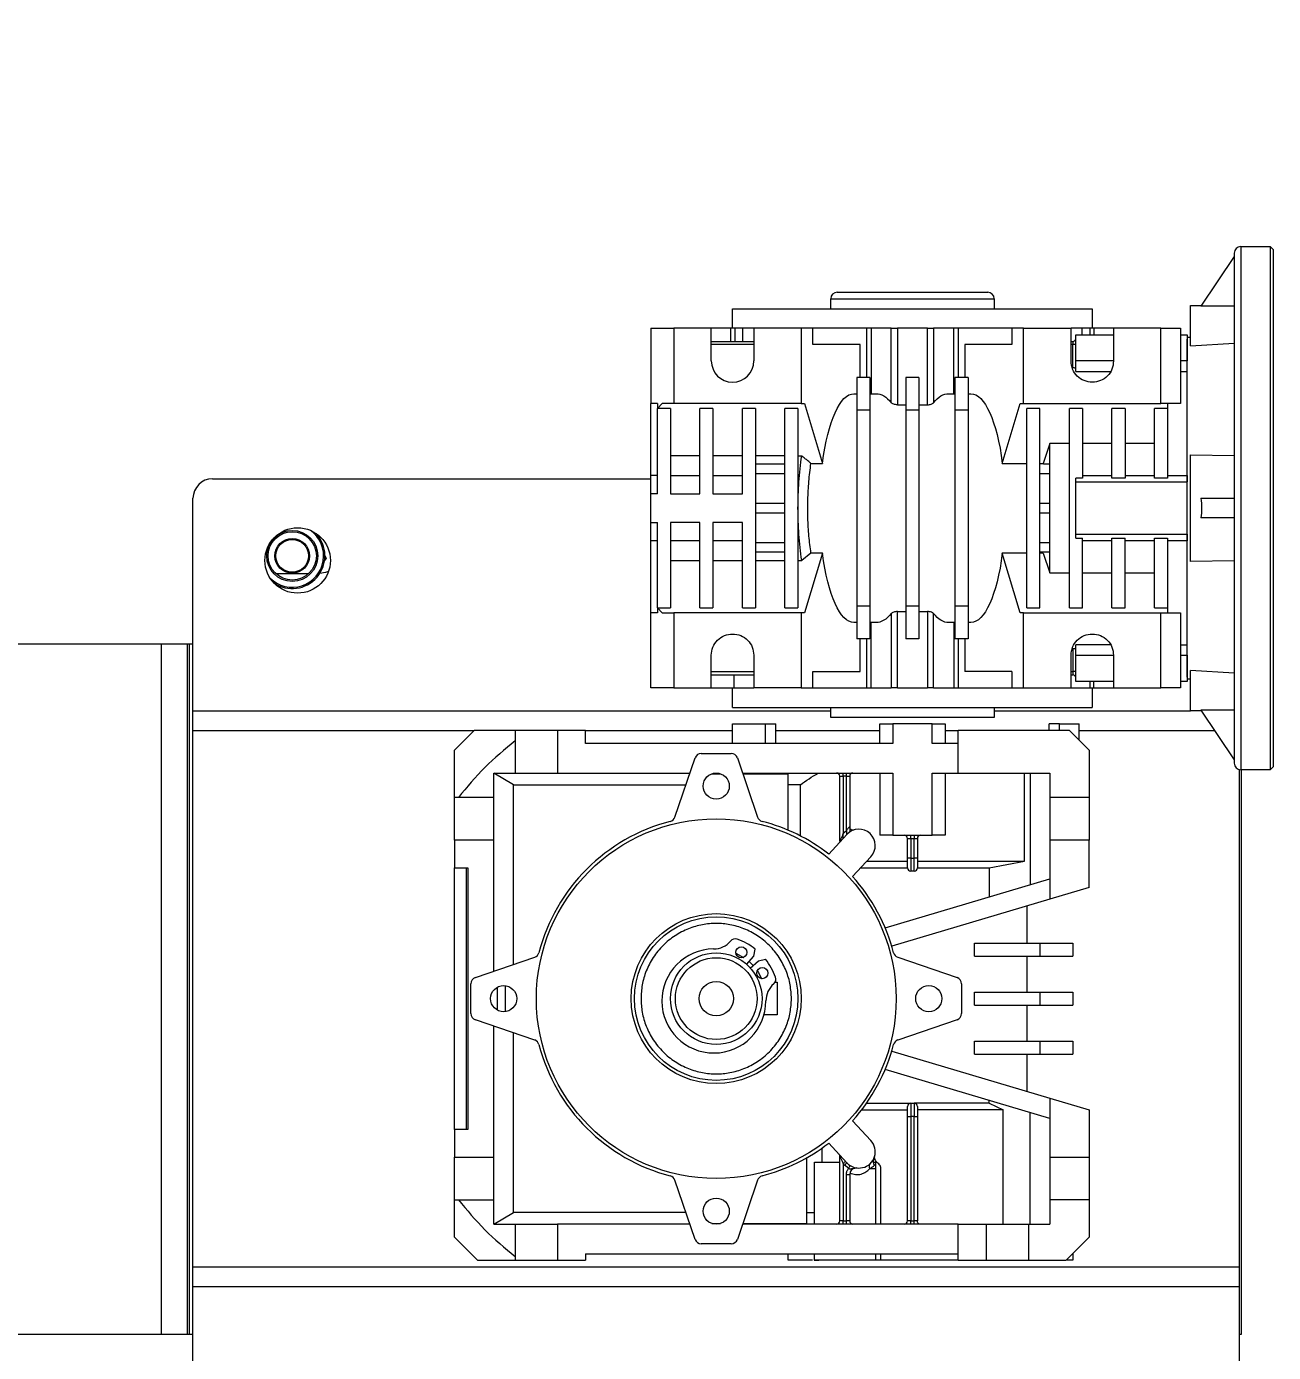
# Model space of a CAD drawing. Header units: millimetres. Extents: x 13502 to 23536, y 11874 to 14203.
# Drawn here: x 18715.47 to 18734.54, y 12921.33 to 12941.6 of the extents above; entities that cross this region are included whole.
import ezdxf

# ---------------------------------------------------------------- set-up
doc = ezdxf.new("R2010")
doc.units = ezdxf.units.MM
doc.styles.get("Standard").update_dxf_attribs({"font": 'arial.ttf'})
doc.dimstyles.new('OLCU50', dxfattribs={"dimtxt": 8, "dimasz": 3, "dimexe": 1.25, "dimexo": 0.625, "dimtad": 1, "dimdec": 0, "dimtxsty": 'Standard', "dimblk": 'OBLIQUE', "dimcen": 2.5, "dimclrd": 256, "dimclre": 251, "dimclrt": 25, "dimadec": 0, "dimazin": 0, "dimtfac": 1, "dimtdec": 0, "dimtmove": 0, "dimatfit": 3, "dimldrblk": 'OBLIQUE', "dimfxl": 1, "dimarcsym": 0})

# ---------------------------------------------------------------- blocks, each defined once
blk = doc.blocks.new('A$C75AA7FFD')
at = {"color": 1, "linetype": 'Continuous', "lineweight": 0}
for p, q in [((85.111, 68.551), (85.561, 68.551)), ((85.111, 68.551), (85.111, 60.551)), ((85.561, 68.551), (85.611, 68.501)), ((85.561, 68.551), (85.561, 60.551)), ((85.011, 68.401), (84.502, 67.637)), ((85.611, 60.601), (85.611, 68.501)), ((78.841, 67.601), (78.841, 67.751)), ((78.841, 67.751), (81.341, 67.751)), ((81.341, 67.751), (81.341, 67.601)), ((77.341, 67.301), (77.341, 67.601)), ((77.341, 67.601), (80.091, 67.601)), ((80.091, 67.601), (82.841, 67.601)), ((82.841, 67.601), (82.841, 67.301)), ((84.341, 67.651), (84.511, 67.651)), ((84.341, 67.035), (84.341, 67.651)), ((85.011, 67.637), (84.502, 67.637)), ((76.091, 67.301), (76.441, 67.301)), ((76.091, 67.301), (76.091, 66.151)), ((77.016, 67.301), (76.441, 67.301)), ((76.441, 67.301), (76.441, 66.151)), ((77.016, 66.801), (77.016, 67.301)), ((77.315, 67.301), (77.016, 67.301)), ((77.38, 67.301), (77.315, 67.301)), ((77.315, 67.101), (77.315, 67.301)), ((77.5, 67.301), (77.38, 67.301)), ((77.38, 67.101), (77.38, 67.301)), ((77.5, 67.101), (77.5, 67.301)), ((77.666, 67.301), (77.5, 67.301)), ((78.391, 67.301), (77.666, 67.301)), ((77.666, 67.301), (77.666, 66.801)), ((78.391, 67.301), (78.391, 66.151)), ((78.57, 67.301), (78.391, 67.301)), ((78.57, 67.051), (78.57, 67.301)), ((79.389, 67.301), (78.57, 67.301)), ((79.458, 67.301), (79.389, 67.301)), ((79.389, 67.301), (79.389, 66.551)), ((79.767, 67.301), (79.458, 67.301)), ((79.458, 67.301), (79.458, 66.301)), ((79.767, 67.301), (79.862, 67.301)), ((79.767, 66.162), (79.767, 67.301)), ((80.319, 67.301), (79.862, 67.301)), ((79.862, 67.301), (79.862, 66.132)), ((80.319, 67.301), (80.414, 67.301)), ((80.319, 66.132), (80.319, 67.301)), ((80.723, 67.301), (80.414, 67.301)), ((80.414, 67.301), (80.414, 66.162)), ((80.793, 67.301), (80.723, 67.301)), ((80.723, 66.301), (80.723, 67.301)), ((81.612, 67.301), (80.793, 67.301)), ((80.793, 66.551), (80.793, 67.301)), ((81.791, 67.301), (81.612, 67.301)), ((81.612, 67.301), (81.612, 67.051)), ((81.791, 67.301), (82.516, 67.301)), ((81.791, 66.151), (81.791, 67.301)), ((82.516, 66.801), (82.516, 67.301)), ((82.681, 67.301), (82.516, 67.301)), ((82.591, 67.201), (83.166, 67.201)), ((82.681, 67.301), (82.681, 67.201)), ((82.801, 67.301), (82.681, 67.301)), ((82.866, 67.301), (82.801, 67.301)), ((82.801, 67.301), (82.801, 67.201)), ((83.166, 67.301), (82.866, 67.301)), ((82.866, 67.301), (82.866, 67.201)), ((83.891, 67.301), (83.166, 67.301)), ((83.166, 67.301), (83.166, 66.801)), ((83.891, 66.151), (83.891, 67.301)), ((83.891, 67.301), (84.191, 67.301)), ((84.191, 67.301), (84.191, 66.151)), ((84.191, 67.201), (84.291, 67.201)), ((84.291, 67.163), (84.341, 67.166)), ((84.291, 61.965), (84.291, 67.137)), ((77.016, 67.101), (77.666, 67.101)), ((77.666, 67.051), (77.016, 67.051)), ((77.496, 67.101), (77.5, 67.101)), ((79.29, 67.051), (78.57, 67.051)), ((79.29, 66.551), (79.29, 67.051)), ((80.891, 67.051), (80.891, 66.551)), ((81.612, 67.051), (80.891, 67.051)), ((82.516, 67.101), (82.541, 67.101)), ((82.541, 67.051), (82.516, 67.051)), ((82.541, 67.101), (82.541, 67.051)), ((82.591, 67.051), (82.541, 67.051)), ((82.541, 66.699), (82.541, 67.051)), ((84.341, 67.035), (85.011, 67.076)), ((76.09, 66.783), (76.091, 66.783)), ((82.591, 66.642), (82.591, 66.801)), ((83.166, 66.801), (82.591, 66.801)), ((84.291, 66.801), (84.191, 66.801)), ((76.09, 66.533), (76.091, 66.533)), ((79.241, 66.551), (79.241, 66.051)), ((79.441, 66.551), (79.241, 66.551)), ((79.441, 66.551), (79.441, 66.051)), ((79.991, 66.551), (79.991, 66.051)), ((80.191, 66.551), (79.991, 66.551)), ((80.191, 66.551), (80.191, 66.051)), ((80.741, 66.551), (80.741, 66.051)), ((80.941, 66.551), (80.741, 66.551)), ((80.941, 66.551), (80.941, 66.051)), ((82.591, 66.642), (83.118, 66.642)), ((84.191, 66.642), (84.291, 66.642)), ((76.091, 66.476), (76.09, 66.476)), ((76.09, 66.451), (76.091, 66.451)), ((79.196, 66.301), (79.241, 66.301)), ((79.441, 66.301), (79.535, 66.301)), ((80.646, 66.301), (80.741, 66.301)), ((80.941, 66.301), (80.985, 66.301)), ((76.191, 66.151), (76.091, 66.151)), ((76.191, 66.151), (76.191, 66.076)), ((76.191, 66.076), (76.265, 66.151)), ((76.441, 66.151), (76.265, 66.151)), ((78.391, 66.151), (76.441, 66.151)), ((78.391, 66.151), (78.443, 66.151)), ((78.443, 66.151), (78.716, 65.236)), ((79.862, 66.132), (79.991, 66.132)), ((80.191, 66.132), (80.319, 66.132)), ((81.465, 65.236), (81.738, 66.151)), ((81.738, 66.151), (81.791, 66.151)), ((81.791, 66.151), (83.891, 66.151)), ((84.191, 66.151), (83.891, 66.151)), ((83.991, 66.151), (83.991, 66.076)), ((76.391, 66.076), (76.191, 66.076)), ((76.191, 64.769), (76.191, 66.076)), ((76.391, 66.076), (76.391, 64.769)), ((77.041, 66.076), (76.841, 66.076)), ((76.841, 64.769), (76.841, 66.076)), ((77.041, 66.076), (77.041, 64.769)), ((77.691, 66.076), (77.491, 66.076)), ((77.491, 64.769), (77.491, 66.076)), ((77.691, 66.076), (77.691, 63.025)), ((78.341, 66.076), (78.141, 66.076)), ((78.141, 63.025), (78.141, 66.076)), ((78.341, 66.076), (78.341, 63.025)), ((79.241, 66.051), (79.241, 63.051)), ((79.441, 66.051), (79.241, 66.051)), ((79.441, 66.051), (79.441, 63.051)), ((80.191, 66.051), (79.991, 66.051)), ((79.991, 66.051), (79.991, 63.051)), ((80.191, 66.051), (80.191, 63.051)), ((80.741, 66.051), (80.741, 63.051)), ((80.941, 66.051), (80.741, 66.051)), ((80.941, 66.051), (80.941, 63.051)), ((82.041, 66.076), (81.841, 66.076)), ((81.841, 63.025), (81.841, 66.076)), ((82.041, 63.025), (82.041, 66.076)), ((82.691, 66.076), (82.491, 66.076)), ((82.491, 63.025), (82.491, 66.076)), ((82.691, 66.076), (82.691, 65.009)), ((83.341, 66.076), (83.141, 66.076)), ((83.141, 65.009), (83.141, 66.076)), ((83.341, 66.076), (83.341, 65.009)), ((83.991, 66.076), (83.791, 66.076)), ((83.791, 65.009), (83.791, 66.076)), ((83.991, 66.076), (83.991, 65.009)), ((82.191, 65.537), (82.091, 65.236)), ((82.491, 65.537), (82.191, 65.537)), ((82.191, 63.564), (82.191, 65.537)), ((83.141, 65.537), (82.691, 65.537)), ((83.791, 65.537), (83.341, 65.537)), ((76.841, 65.35), (76.391, 65.35)), ((77.491, 65.35), (77.041, 65.35)), ((78.141, 65.35), (77.691, 65.35)), ((78.341, 65.35), (78.398, 65.35)), ((84.341, 65.368), (85.011, 65.355)), ((84.341, 63.733), (84.341, 65.368)), ((78.538, 65.236), (78.716, 65.236)), ((81.465, 65.236), (81.841, 65.236)), ((82.041, 65.236), (82.091, 65.236)), ((82.094, 65.226), (82.191, 65.226)), ((69.391, 65.001), (76.091, 65.001)), ((76.191, 65.051), (76.091, 65.051)), ((76.391, 65.051), (76.841, 65.051)), ((77.041, 65.051), (77.491, 65.051)), ((82.691, 65.009), (82.591, 65.009)), ((82.591, 64.951), (82.591, 65.009)), ((82.591, 64.951), (84.291, 64.951)), ((82.591, 64.151), (82.591, 64.951)), ((82.691, 65.051), (83.141, 65.051)), ((83.341, 65.009), (83.141, 65.009)), ((83.341, 65.051), (83.791, 65.051)), ((83.991, 65.009), (83.791, 65.009)), ((83.991, 65.051), (84.291, 65.051)), ((69.091, 61.452), (69.091, 64.701)), ((76.191, 64.769), (76.091, 64.769)), ((76.091, 64.333), (76.091, 64.769)), ((76.391, 64.769), (76.841, 64.769)), ((77.041, 64.769), (77.491, 64.769)), ((84.502, 64.701), (85.011, 64.701)), ((76.091, 64.333), (76.191, 64.333)), ((76.191, 63.025), (76.191, 64.333)), ((76.391, 64.333), (76.391, 63.025)), ((76.841, 64.333), (76.391, 64.333)), ((76.841, 63.025), (76.841, 64.333)), ((77.041, 64.333), (77.041, 63.025)), ((77.491, 64.333), (77.041, 64.333)), ((77.491, 63.025), (77.491, 64.333)), ((85.011, 64.401), (84.502, 64.401)), ((82.591, 64.151), (84.291, 64.151)), ((82.591, 64.092), (82.591, 64.151)), ((82.591, 64.092), (82.691, 64.092)), ((82.691, 63.025), (82.691, 64.092)), ((83.141, 64.092), (83.341, 64.092)), ((83.141, 63.025), (83.141, 64.092)), ((83.341, 63.025), (83.341, 64.092)), ((83.791, 64.092), (83.991, 64.092)), ((83.791, 63.025), (83.791, 64.092)), ((83.991, 64.092), (83.991, 63.025)), ((76.191, 64.051), (76.091, 64.051)), ((76.841, 64.051), (76.391, 64.051)), ((77.491, 64.051), (77.041, 64.051)), ((83.141, 64.051), (82.691, 64.051)), ((83.791, 64.051), (83.341, 64.051)), ((84.291, 64.051), (83.991, 64.051)), ((71.127, 63.787), (71.104, 63.752)), ((71.108, 63.825), (71.127, 63.787)), ((76.391, 63.751), (76.841, 63.751)), ((77.041, 63.751), (77.491, 63.751)), ((77.691, 63.751), (78.141, 63.751)), ((78.341, 63.751), (78.398, 63.751)), ((78.538, 63.865), (78.398, 63.751)), ((78.716, 63.865), (78.443, 62.951)), ((78.716, 63.865), (78.538, 63.865)), ((81.738, 62.951), (81.465, 63.865)), ((81.841, 63.865), (81.465, 63.865)), ((82.091, 63.865), (82.041, 63.865)), ((82.091, 63.865), (82.191, 63.564)), ((85.011, 63.746), (84.341, 63.733)), ((70.859, 63.549), (70.358, 63.549)), ((82.191, 63.564), (82.491, 63.564)), ((82.691, 63.564), (83.141, 63.564)), ((83.341, 63.564), (83.791, 63.564)), ((76.191, 62.951), (76.091, 62.951)), ((76.091, 61.801), (76.091, 62.951)), ((76.191, 63.025), (76.191, 62.951)), ((76.265, 62.951), (76.191, 63.025)), ((76.191, 63.025), (76.391, 63.025)), ((76.265, 62.951), (76.441, 62.951)), ((78.391, 62.951), (76.441, 62.951)), ((76.441, 62.951), (76.441, 61.801)), ((76.841, 63.025), (77.041, 63.025)), ((77.491, 63.025), (77.691, 63.025)), ((78.141, 63.025), (78.341, 63.025)), ((78.391, 62.951), (78.391, 61.801)), ((78.443, 62.951), (78.391, 62.951)), ((79.241, 63.051), (79.241, 62.551)), ((79.441, 63.051), (79.241, 63.051)), ((79.441, 63.051), (79.441, 62.551)), ((79.767, 62.939), (79.767, 61.801)), ((79.862, 62.97), (79.991, 62.97)), ((79.862, 61.801), (79.862, 62.97)), ((80.191, 63.051), (79.991, 63.051)), ((79.991, 63.051), (79.991, 62.551)), ((80.191, 63.051), (80.191, 62.551)), ((80.191, 62.97), (80.319, 62.97)), ((80.319, 62.97), (80.319, 61.801)), ((80.414, 61.801), (80.414, 62.939)), ((80.741, 63.051), (80.741, 62.551)), ((80.941, 63.051), (80.741, 63.051)), ((80.941, 63.051), (80.941, 62.551)), ((81.791, 62.951), (81.738, 62.951)), ((81.791, 62.951), (83.891, 62.951)), ((81.791, 61.801), (81.791, 62.951)), ((81.841, 63.025), (82.041, 63.025)), ((82.491, 63.025), (82.691, 63.025)), ((83.141, 63.025), (83.341, 63.025)), ((83.791, 63.025), (83.991, 63.025)), ((83.891, 61.801), (83.891, 62.951)), ((83.891, 62.951), (84.191, 62.951)), ((83.991, 63.025), (83.991, 62.951)), ((84.191, 62.951), (84.191, 61.801)), ((79.241, 62.801), (79.196, 62.801)), ((79.535, 62.801), (79.441, 62.801)), ((79.458, 61.801), (79.458, 62.801)), ((80.741, 62.801), (80.646, 62.801)), ((80.723, 62.801), (80.723, 61.801)), ((80.985, 62.801), (80.941, 62.801)), ((58.217, 62.474), (69.091, 62.474)), ((68.609, 51.914), (68.609, 62.474)), ((69.009, 51.914), (69.009, 62.474)), ((69.034, 62.474), (69.034, 51.914)), ((76.091, 62.651), (76.09, 62.651)), ((76.09, 62.626), (76.091, 62.626)), ((76.091, 62.569), (76.09, 62.569)), ((79.441, 62.551), (79.241, 62.551)), ((79.29, 62.051), (79.29, 62.551)), ((79.389, 62.551), (79.389, 61.801)), ((80.191, 62.551), (79.991, 62.551)), ((80.941, 62.551), (80.741, 62.551)), ((80.793, 61.801), (80.793, 62.551)), ((80.891, 62.551), (80.891, 62.051)), ((83.118, 62.46), (82.591, 62.46)), ((82.591, 62.301), (82.591, 62.46)), ((84.191, 62.46), (84.291, 62.46)), ((76.091, 62.319), (76.09, 62.319)), ((77.016, 61.801), (77.016, 62.301)), ((77.666, 62.301), (77.666, 61.801)), ((82.516, 61.801), (82.516, 62.301)), ((82.541, 62.402), (82.541, 62.051)), ((82.591, 62.301), (83.166, 62.301)), ((83.166, 62.301), (83.166, 61.801)), ((84.191, 62.301), (84.291, 62.301)), ((77.016, 62.051), (77.666, 62.051)), ((78.57, 62.051), (79.29, 62.051)), ((78.57, 61.801), (78.57, 62.051)), ((81.612, 62.051), (80.891, 62.051)), ((81.612, 62.051), (81.612, 61.801)), ((82.516, 62.051), (82.541, 62.051)), ((82.591, 62.051), (82.541, 62.051)), ((82.541, 62.051), (82.541, 62.001)), ((85.011, 62.026), (84.341, 62.067)), ((84.341, 61.451), (84.341, 62.067)), ((77.016, 62.001), (77.666, 62.001)), ((77.367, 61.801), (77.367, 62.001)), ((82.516, 62.001), (82.541, 62.001)), ((83.166, 61.901), (82.591, 61.901)), ((82.801, 61.901), (82.801, 61.801)), ((82.866, 61.801), (82.866, 61.901)), ((84.291, 61.901), (84.191, 61.901)), ((84.341, 61.936), (84.291, 61.938)), ((76.441, 61.801), (76.091, 61.801)), ((76.441, 61.801), (77.016, 61.801)), ((77.016, 61.801), (77.367, 61.801)), ((77.341, 61.501), (77.341, 61.801)), ((77.367, 61.801), (77.666, 61.801)), ((78.391, 61.801), (77.666, 61.801)), ((78.391, 61.801), (78.57, 61.801)), ((78.57, 61.801), (79.389, 61.801)), ((79.389, 61.801), (79.458, 61.801)), ((79.458, 61.801), (79.767, 61.801)), ((79.862, 61.801), (79.767, 61.801)), ((79.862, 61.801), (80.319, 61.801)), ((80.414, 61.801), (80.319, 61.801)), ((80.414, 61.801), (80.723, 61.801)), ((80.723, 61.801), (80.793, 61.801)), ((80.793, 61.801), (81.612, 61.801)), ((81.612, 61.801), (81.791, 61.801)), ((81.791, 61.801), (82.516, 61.801)), ((82.516, 61.801), (82.801, 61.801)), ((82.801, 61.801), (82.866, 61.801)), ((82.841, 61.801), (82.841, 61.501)), ((82.866, 61.801), (83.166, 61.801)), ((83.166, 61.801), (83.891, 61.801)), ((84.191, 61.801), (83.891, 61.801)), ((69.091, 61.451), (69.091, 61.452)), ((69.091, 61.452), (78.841, 61.452)), ((69.091, 61.451), (78.841, 61.451)), ((69.091, 61.15), (69.091, 61.451)), ((77.341, 61.501), (82.841, 61.501)), ((78.841, 61.351), (78.841, 61.501)), ((81.341, 61.501), (81.341, 61.351)), ((81.341, 61.452), (84.341, 61.452)), ((81.341, 61.451), (84.341, 61.451)), ((84.511, 61.451), (84.341, 61.451)), ((85.011, 61.464), (84.502, 61.464)), ((84.502, 61.464), (85.011, 60.701)), ((77.341, 60.951), (77.341, 61.251)), ((77.841, 61.251), (78, 61.251)), ((77.841, 61.251), (77.841, 60.951)), ((78, 60.951), (78, 61.251)), ((81.341, 61.351), (78.841, 61.351)), ((79.591, 60.951), (79.591, 61.251)), ((79.791, 61.251), (79.791, 60.951)), ((80.391, 61.251), (79.791, 61.251)), ((80.391, 60.951), (80.391, 61.251)), ((80.591, 61.251), (80.591, 60.951)), ((82.341, 61.251), (82.182, 61.251)), ((82.182, 61.151), (82.182, 61.251)), ((82.341, 61.151), (82.341, 61.251)), ((82.641, 61.001), (82.641, 61.251)), ((69.091, 52.952), (69.091, 61.15)), ((69.091, 61.15), (73.39, 61.15)), ((73.391, 61.151), (73.091, 60.851)), ((74.016, 61.151), (73.391, 61.151)), ((74.016, 61.151), (74.016, 60.993)), ((75.091, 61.151), (74.666, 61.151)), ((74.666, 61.151), (74.666, 60.501)), ((75.091, 60.951), (75.091, 61.151)), ((75.091, 61.15), (77.341, 61.15)), ((78, 61.15), (79.591, 61.15)), ((80.591, 61.15), (80.791, 61.15)), ((80.791, 60.501), (80.791, 61.151)), ((82.491, 61.151), (80.791, 61.151)), ((82.791, 60.851), (82.491, 61.151)), ((82.641, 61.15), (84.711, 61.15)), ((73.091, 60.126), (73.091, 60.851)), ((74.016, 60.993), (74.016, 60.501)), ((79.791, 60.951), (75.091, 60.951)), ((80.791, 60.951), (80.391, 60.951)), ((80.491, 60.951), (80.391, 60.951)), ((82.791, 60.851), (82.791, 60.126)), ((76.458, 59.826), (76.767, 60.733)), ((76.862, 60.801), (77.319, 60.801)), ((77.414, 60.733), (77.723, 59.826)), ((73.691, 60.126), (73.691, 60.501)), ((73.691, 60.501), (74.016, 60.501)), ((73.991, 60.32), (73.691, 60.501)), ((74.016, 60.501), (74.666, 60.501)), ((74.666, 60.501), (76.688, 60.501)), ((77.026, 60.49), (77.155, 60.49)), ((77.493, 60.501), (79.791, 60.501)), ((77.496, 60.49), (78.187, 60.49)), ((78.187, 60.49), (78.187, 59.627)), ((78.982, 60.451), (79.032, 60.451)), ((78.982, 59.465), (78.982, 60.451)), ((79.032, 60.451), (79.032, 60.501)), ((79.082, 60.451), (79.032, 60.451)), ((79.032, 60.451), (79.032, 59.573)), ((79.082, 60.451), (79.082, 60.501)), ((79.082, 60.451), (79.132, 60.451)), ((79.082, 59.622), (79.082, 60.451)), ((79.132, 60.451), (79.132, 59.677)), ((79.591, 60.501), (79.591, 59.551)), ((79.791, 60.501), (79.791, 59.551)), ((80.391, 60.501), (80.791, 60.501)), ((80.391, 59.551), (80.391, 60.501)), ((80.591, 60.501), (80.591, 59.551)), ((80.791, 60.501), (82.191, 60.501)), ((81.803, 59.151), (81.803, 60.501)), ((81.891, 60.501), (81.891, 58.795)), ((82.191, 60.501), (82.191, 60.126)), ((85.091, 52.952), (85.091, 60.553)), ((85.561, 60.551), (85.111, 60.551)), ((85.117, 60.551), (85.117, 51.914)), ((85.611, 60.601), (85.561, 60.551)), ((73.991, 60.32), (76.627, 60.32)), ((73.991, 57.572), (73.991, 60.32)), ((78.378, 60.32), (78.187, 60.32)), ((78.378, 59.537), (78.378, 60.32)), ((73.148, 60.126), (73.091, 60.126)), ((73.691, 60.126), (73.148, 60.126)), ((73.691, 59.476), (73.691, 60.126)), ((82.791, 60.126), (82.191, 60.126)), ((79.054, 59.596), (79.082, 59.622)), ((79.082, 59.622), (79.082, 59.553)), ((79.132, 59.677), (79.132, 59.598)), ((73.091, 59.476), (73.091, 59.051)), ((73.691, 59.476), (73.091, 59.476)), ((73.691, 57.47), (73.691, 59.476)), ((78.81, 59.261), (79.09, 59.561)), ((79.032, 59.573), (79.054, 59.596)), ((79.032, 59.501), (79.032, 59.573)), ((79.032, 59.501), (79.033, 59.501)), ((79.791, 59.551), (80.391, 59.551)), ((80.016, 59.501), (80.066, 59.501)), ((80.016, 59.201), (80.016, 59.501)), ((80.066, 59.501), (80.066, 59.551)), ((80.066, 59.501), (80.116, 59.501)), ((80.066, 59.501), (80.066, 59.201)), ((80.116, 59.551), (80.116, 59.501)), ((80.116, 59.501), (80.166, 59.501)), ((80.116, 59.201), (80.116, 59.501)), ((80.166, 59.501), (80.166, 59.201)), ((82.191, 59.476), (82.191, 58.572)), ((82.791, 59.476), (82.191, 59.476)), ((82.791, 58.751), (82.791, 59.476)), ((79.456, 59.22), (79.175, 58.92)), ((73.091, 59.051), (73.291, 59.051)), ((73.091, 55.051), (73.091, 59.051)), ((73.266, 59.051), (73.266, 55.051)), ((73.291, 59.051), (73.291, 55.051)), ((79.297, 59.051), (80.016, 59.051)), ((79.391, 59.151), (80.016, 59.151)), ((80.066, 59.201), (80.016, 59.201)), ((80.066, 59.201), (80.066, 59.001)), ((80.066, 59.201), (80.116, 59.201)), ((80.116, 59.001), (80.116, 59.201)), ((80.166, 59.201), (80.116, 59.201)), ((80.166, 59.151), (81.803, 59.151)), ((80.166, 59.051), (81.262, 59.051)), ((81.262, 59.051), (81.803, 59.151)), ((81.262, 59.051), (81.262, 58.608)), ((79.673, 58.134), (82.191, 58.885)), ((80.116, 59.001), (80.066, 59.001)), ((82.791, 58.751), (82.191, 58.572)), ((82.191, 58.572), (79.774, 57.851)), ((81.841, 58.467), (81.841, 57.901)), ((77.665, 57.7), (77.687, 57.809)), ((81.041, 57.901), (82.041, 57.901)), ((81.041, 57.701), (81.041, 57.901)), ((82.041, 57.901), (82.041, 57.701)), ((82.041, 57.901), (82.541, 57.901)), ((82.541, 57.901), (82.541, 57.701)), ((73.408, 57.374), (74.315, 57.683)), ((77.554, 57.575), (77.665, 57.7)), ((77.612, 57.518), (77.735, 57.63)), ((77.735, 57.63), (77.844, 57.653)), ((79.866, 57.683), (80.773, 57.374)), ((81.041, 57.701), (82.041, 57.701)), ((81.841, 57.701), (81.841, 57.151)), ((82.041, 57.701), (82.541, 57.701)), ((73.341, 56.822), (73.341, 57.279)), ((73.741, 57.224), (73.741, 56.877)), ((73.866, 57.249), (73.866, 56.852)), ((77.991, 57.301), (78.021, 57.301)), ((78.021, 57.301), (78.021, 56.801)), ((80.841, 57.279), (80.841, 56.822)), ((81.041, 57.151), (82.041, 57.151)), ((81.041, 56.951), (81.041, 57.151)), ((82.041, 57.151), (82.541, 57.151)), ((82.041, 57.151), (82.041, 56.951)), ((82.541, 57.151), (82.541, 56.951)), ((78.021, 56.801), (77.821, 56.801)), ((81.041, 56.951), (82.041, 56.951)), ((81.841, 56.951), (81.841, 56.401)), ((82.041, 56.951), (82.541, 56.951)), ((74.315, 56.418), (73.408, 56.728)), ((73.691, 54.626), (73.691, 56.631)), ((80.773, 56.728), (79.866, 56.418)), ((73.991, 53.781), (73.991, 56.529)), ((81.041, 56.401), (82.041, 56.401)), ((81.041, 56.201), (81.041, 56.401)), ((82.041, 56.401), (82.541, 56.401)), ((82.041, 56.401), (82.041, 56.201)), ((82.541, 56.401), (82.541, 56.201)), ((79.774, 56.25), (82.191, 55.53)), ((81.041, 56.201), (82.041, 56.201)), ((81.841, 56.201), (81.841, 55.634)), ((82.041, 56.201), (82.541, 56.201)), ((82.191, 55.217), (79.673, 55.968)), ((79.388, 55.451), (80.066, 55.451)), ((80.066, 55.451), (80.066, 55.251)), ((80.066, 55.451), (80.116, 55.451)), ((80.116, 55.451), (80.116, 55.251)), ((81.262, 55.451), (80.116, 55.451)), ((81.262, 55.451), (81.262, 55.493)), ((81.262, 55.451), (81.476, 55.351)), ((82.191, 55.53), (82.191, 54.626)), ((82.191, 55.53), (82.791, 55.351)), ((79.175, 55.182), (79.456, 54.881)), ((79.315, 55.351), (80.016, 55.351)), ((80.016, 55.251), (80.066, 55.251)), ((80.016, 53.651), (80.016, 55.251)), ((80.066, 55.251), (80.066, 53.651)), ((80.116, 55.251), (80.066, 55.251)), ((80.116, 55.251), (80.166, 55.251)), ((80.116, 53.651), (80.116, 55.251)), ((81.476, 55.351), (80.166, 55.351)), ((80.166, 55.251), (80.166, 53.651)), ((81.476, 53.601), (81.476, 55.351)), ((81.891, 53.601), (81.891, 55.306)), ((82.791, 55.351), (82.791, 54.626)), ((73.091, 55.051), (73.091, 54.626)), ((73.291, 55.051), (73.091, 55.051)), ((78.705, 54.763), (78.705, 54.551)), ((79.09, 54.54), (78.81, 54.841)), ((73.091, 54.626), (73.691, 54.626)), ((73.691, 53.976), (73.691, 54.626)), ((78.475, 53.611), (78.475, 54.617)), ((78.591, 53.601), (78.591, 54.551)), ((78.982, 53.651), (78.982, 54.636)), ((79.082, 54.548), (79.082, 54.532)), ((79.489, 54.551), (79.542, 54.551)), ((79.524, 54.551), (79.524, 54.451)), ((82.191, 54.626), (82.191, 53.976)), ((82.191, 54.626), (82.791, 54.626)), ((82.791, 54.626), (82.791, 53.976)), ((79.032, 54.529), (79.032, 53.651)), ((79.054, 54.506), (79.032, 54.529)), ((79.114, 54.456), (79.054, 54.506)), ((79.082, 53.651), (79.082, 54.363)), ((79.082, 54.363), (79.132, 54.363)), ((79.132, 54.363), (79.132, 53.651)), ((79.438, 54.451), (79.524, 54.451)), ((79.524, 54.451), (79.524, 53.601)), ((79.607, 53.601), (79.607, 54.451)), ((76.767, 53.368), (76.458, 54.276)), ((77.723, 54.276), (77.414, 53.368)), ((73.091, 53.976), (73.148, 53.976)), ((73.091, 53.401), (73.091, 53.976)), ((73.148, 53.976), (73.691, 53.976)), ((73.691, 53.601), (73.691, 53.976)), ((82.791, 53.976), (82.191, 53.976)), ((82.191, 53.976), (82.191, 53.601)), ((82.791, 53.976), (82.791, 53.401)), ((73.691, 53.601), (73.991, 53.781)), ((76.627, 53.781), (73.991, 53.781)), ((78.475, 53.781), (78.591, 53.781)), ((73.691, 53.601), (74.016, 53.601)), ((74.016, 53.601), (74.016, 53.108)), ((74.016, 53.601), (74.666, 53.601)), ((76.688, 53.601), (74.666, 53.601)), ((74.666, 53.601), (74.666, 53.051)), ((77.026, 53.611), (77.155, 53.611)), ((80.791, 53.601), (77.493, 53.601)), ((77.496, 53.611), (78.475, 53.611)), ((79.032, 53.651), (78.982, 53.651)), ((79.032, 53.601), (79.032, 53.651)), ((79.032, 53.651), (79.082, 53.651)), ((79.132, 53.651), (79.082, 53.651)), ((79.082, 53.601), (79.082, 53.651)), ((80.066, 53.651), (80.016, 53.651)), ((80.066, 53.651), (80.116, 53.651)), ((80.066, 53.601), (80.066, 53.651)), ((80.116, 53.601), (80.116, 53.651)), ((80.166, 53.651), (80.116, 53.651)), ((80.791, 53.601), (81.216, 53.601)), ((80.791, 53.051), (80.791, 53.601)), ((81.216, 53.601), (81.216, 53.051)), ((81.216, 53.601), (81.866, 53.601)), ((81.866, 53.601), (82.191, 53.601)), ((81.866, 53.601), (81.866, 53.051)), ((73.441, 53.051), (73.091, 53.401)), ((82.441, 53.051), (82.791, 53.401)), ((75.091, 53.151), (75.091, 53.051)), ((75.091, 53.151), (80.791, 53.151)), ((77.319, 53.301), (76.862, 53.301)), ((78.191, 53.051), (78.191, 53.151)), ((78.591, 53.051), (78.591, 53.151)), ((79.524, 53.151), (79.524, 53.051)), ((79.607, 53.051), (79.607, 53.151)), ((82.541, 53.151), (82.541, 53.051)), ((69.091, 52.952), (85.091, 52.952)), ((69.091, 52.651), (69.091, 52.952)), ((73.441, 53.051), (74.016, 53.051)), ((74.016, 53.108), (74.016, 53.051)), ((74.666, 53.051), (75.091, 53.051)), ((78.591, 53.05), (78.591, 53.051)), ((79.607, 53.051), (79.524, 53.051)), ((80.791, 53.051), (81.216, 53.051)), ((81.841, 53.05), (81.841, 53.051)), ((81.866, 53.051), (82.441, 53.051)), ((82.341, 53.051), (82.341, 53.05)), ((85.091, 52.651), (85.091, 52.952)), ((69.091, 52.651), (85.091, 52.651)), ((69.091, 52.65), (69.091, 52.651)), ((69.091, 52.65), (85.091, 52.65)), ((69.091, 49.401), (69.091, 52.65)), ((85.091, 52.65), (85.091, 52.651)), ((85.091, 49.401), (85.091, 52.65)), ((69.091, 51.914), (58.217, 51.914)), ((85.117, 51.914), (85.091, 51.914))]:
    blk.add_line(p, q, dxfattribs=at)
at = {"color": 1, "linetype": 'Continuous', "lineweight": 0, "flags": 128}
for points in [[(71.161, 63.582), (71.118, 63.567), (71.029, 63.55)], [(77.391, 57.746), (77.51, 57.681), (77.511, 57.681)], [(77.592, 57.618), (77.636, 57.577), (77.655, 57.557)], [(77.717, 57.476), (77.736, 57.448), (77.784, 57.356)], [(79.032, 54.529), (79.039, 54.535), (79.046, 54.542), (79.052, 54.548), (79.058, 54.553), (79.062, 54.557), (79.066, 54.56), (79.068, 54.562), (79.069, 54.563)], [(79.09, 54.54), (79.089, 54.539), (79.087, 54.537), (79.084, 54.534), (79.079, 54.53), (79.074, 54.525), (79.068, 54.519), (79.061, 54.512), (79.054, 54.506)], [(79.114, 54.456), (79.12, 54.464), (79.124, 54.472), (79.129, 54.479), (79.133, 54.486), (79.136, 54.491), (79.139, 54.495), (79.14, 54.497), (79.141, 54.498)]]:
    blk.add_lwpolyline(points, dxfattribs=at)
at = {"color": 1, "linetype": 'Continuous', "lineweight": 0}
for centre, radius in [((70.691, 63.751), 0.5), ((70.608, 63.821), 0.39), ((70.608, 63.821), 0.37), ((70.608, 63.821), 0.265), ((70.608, 63.821), 0.25), ((77.091, 60.301), 0.2), ((77.091, 57.051), 2.75), ((77.091, 57.051), 1.3), ((77.091, 57.051), 1.25), ((77.475, 57.758), 0.085), ((77.091, 57.051), 0.7), ((77.091, 57.051), 0.625), ((77.795, 57.441), 0.085), ((73.841, 57.051), 0.2), ((77.091, 57.051), 0.263), ((80.341, 57.051), 0.2), ((77.091, 53.801), 0.2)]:
    blk.add_circle(centre, radius, dxfattribs=at)
for centre, radius, start, end in [((85.111, 68.451), 0.1, 90, 180), ((78.941, 67.751), 0.1, 90, 180), ((81.241, 67.751), 0.1, 0, 90), ((82.541, 67.151), 0.05, 270, 0), ((77.341, 66.801), 0.325, 180, 0), ((69.391, 64.701), 0.3, 90, 180), ((70.608, 63.821), 0.48, 225.104, 53.8431), ((70.608, 63.821), 0.5, 235.6793, 43.2678), ((82.541, 61.951), 0.05, 0, 90), ((76.862, 60.701), 0.1, 90, 161.1723), ((77.319, 60.701), 0.1, 18.8277, 90), ((85.111, 60.651), 0.1, 180, 270), ((78.932, 60.451), 0.05, 0, 90), ((79.182, 60.451), 0.05, 90, 180), ((76.364, 59.858), 0.1, 284.5195, 341.1723), ((77.818, 59.858), 0.1, 198.8277, 255.4805), ((77.091, 57.051), 2.8, 104.5195, 165.4805), ((77.091, 57.051), 2.8, 52.1225, 75.4805), ((79.273, 59.391), 0.25, 317, 137), ((79.966, 59.501), 0.05, 0, 90), ((80.216, 59.501), 0.05, 90, 180), ((80.066, 59.051), 0.05, 180, 270), ((80.116, 59.051), 0.05, 270, 0), ((77.091, 57.051), 2.8, 14.5195, 41.8775), ((77.055, 57.015), 0.795, 90.3299, 0.1087), ((77.049, 58.15), 0.34, 270.3299, 320.1167), ((77.381, 57.872), 0.0935, 70.5015, 140.1167), ((77.091, 57.051), 0.965, 51.8113, 70.5015), ((74.283, 57.778), 0.1, 288.8277, 345.4805), ((77.091, 57.051), 0.965, 19.9372, 38.6274), ((79.898, 57.778), 0.1, 194.5195, 251.1723), ((77.91, 57.348), 0.0935, 310.3219, 19.9372), ((73.441, 57.279), 0.1, 108.8277, 180), ((78.19, 57.017), 0.34, 130.3219, 180.1087), ((80.741, 57.279), 0.1, 0, 71.1723), ((73.441, 56.822), 0.1, 180, 251.1723), ((80.741, 56.822), 0.1, 288.8277, 0), ((74.283, 56.324), 0.1, 14.5195, 71.1723), ((79.898, 56.324), 0.1, 108.8277, 165.4805), ((77.091, 57.051), 2.8, 194.5195, 255.4805), ((77.091, 57.051), 2.8, 318.1225, 345.4805), ((80.066, 55.401), 0.05, 90, 180), ((80.116, 55.401), 0.05, 0, 90), ((77.091, 57.051), 2.8, 284.5195, 307.8775), ((79.273, 54.71), 0.25, 223, 43), ((78.932, 54.636), 0.05, 0, 43), ((79.576, 54.561), 0.0879, 155.2267, 222.4945), ((76.364, 54.243), 0.1, 18.8277, 75.4805), ((77.818, 54.243), 0.1, 104.5195, 161.1723), ((79.232, 54.363), 0.1, 90, 180), ((79.492, 54.486), 0.0641, 142.6914, 213.5077), ((78.932, 53.651), 0.05, 270, 0), ((79.182, 53.651), 0.05, 180, 270), ((79.966, 53.651), 0.05, 270, 0), ((76.862, 53.401), 0.1, 198.8277, 270), ((77.319, 53.401), 0.1, 270, 341.1723)]:
    blk.add_arc(centre, radius, start, end, dxfattribs=at)
at = {"color": 1, "linetype": 'Continuous', "lineweight": 0, "extrusion": (0, 0, -1)}
for centre, major_axis, ratio, start_param, end_param in [((79.196, 64.551), (0, 1.75), 0.298246, 5.115052, 6.283185), ((79.535, 64.551), (0, 1.75), 0.340967, 0, 0.40049), ((80.646, 64.551), (0, 1.75), 0.340967, 5.882695, 6.283185), ((80.985, 64.551), (0, 1.75), 0.298246, 0, 1.168133), ((83.944, 64.551), (0, 0.85), 0.666667, 1.393397, 1.748196), ((79.196, 64.551), (0, 1.75), 0.298246, 3.141593, 4.309726), ((80.985, 64.551), (0, 1.75), 0.298246, 1.973459, 3.141593), ((79.535, 64.551), (0, 1.75), 0.340967, 2.741102, 3.141593), ((80.646, 64.551), (0, 1.75), 0.340967, 3.141593, 3.542083), ((80.091, 59.539), (2.15, 0), 0.600925, 3.79092, 3.980908)]:
    blk.add_ellipse(centre, major_axis=major_axis, ratio=ratio, start_param=start_param, end_param=end_param, dxfattribs=at)
at = {"color": 1, "linetype": 'Continuous', "lineweight": 0}
for points, knots in [([(85.011, 68.451), (85.011, 68.445), (85.011, 68.434), (85.011, 68.34), (85.011, 68.198), (85.011, 68.019), (85.011, 67.819), (85.011, 67.583), (85.011, 67.313), (85.011, 67.014), (85.011, 66.691), (85.011, 66.348), (85.011, 65.955), (85.011, 65.514), (85.011, 65.031), (85.011, 64.551), (85.011, 64.07), (85.011, 63.587), (85.011, 63.146), (85.011, 62.754), (85.011, 62.411), (85.011, 62.087), (85.011, 61.788), (85.011, 61.518), (85.011, 61.282), (85.011, 61.082), (85.011, 60.903), (85.011, 60.761), (85.011, 60.668), (85.011, 60.656), (85.011, 60.651)], [0, 0, 0, 0, 0.038817, 0.078832, 0.119976, 0.152137, 0.184304, 0.21715, 0.25, 0.282846, 0.315697, 0.347858, 0.380024, 0.421165, 0.461183, 0.5, 0.538813, 0.578831, 0.619976, 0.652138, 0.684303, 0.717149, 0.75, 0.782846, 0.815696, 0.847858, 0.880024, 0.921164, 0.961181, 1, 1, 1, 1]), ([(85.611, 60.751), (85.611, 60.757), (85.611, 60.769), (85.611, 60.87), (85.611, 61.03), (85.611, 61.25), (85.611, 61.527), (85.611, 61.856), (85.611, 62.231), (85.611, 62.645), (85.611, 63.092), (85.611, 63.564), (85.611, 64.053), (85.611, 64.551), (85.611, 65.048), (85.611, 65.537), (85.611, 66.009), (85.611, 66.456), (85.611, 66.871), (85.611, 67.245), (85.611, 67.574), (85.611, 67.851), (85.611, 68.072), (85.611, 68.231), (85.611, 68.332), (85.611, 68.344), (85.611, 68.351)], [0, 0, 0, 0, 0.041667, 0.083333, 0.125, 0.166667, 0.208334, 0.25, 0.291667, 0.333333, 0.375, 0.416667, 0.458334, 0.5, 0.541667, 0.583333, 0.625, 0.666667, 0.708334, 0.75, 0.791666, 0.833333, 0.875, 0.916667, 0.958333, 1, 1, 1, 1]), ([(78.941, 67.851), (78.944, 67.851), (78.952, 67.851), (79.016, 67.851), (79.122, 67.851), (79.272, 67.851), (79.456, 67.851), (79.662, 67.851), (79.876, 67.851), (80.02, 67.851), (80.091, 67.851)], [0, 0, 0, 0, 0.116517, 0.240013, 0.368642, 0.5, 0.63136, 0.75999, 0.883483, 1, 1, 1, 1]), ([(80.091, 67.851), (80.161, 67.851), (80.305, 67.851), (80.52, 67.851), (80.726, 67.851), (80.909, 67.851), (81.059, 67.851), (81.165, 67.851), (81.229, 67.851), (81.237, 67.851), (81.241, 67.851)], [0, 0, 0, 0, 0.116517, 0.240013, 0.368643, 0.5, 0.631358, 0.759988, 0.883483, 1, 1, 1, 1]), ([(82.591, 66.801), (82.591, 66.839), (82.591, 66.917), (82.591, 67.026), (82.591, 67.125), (82.591, 67.175), (82.591, 67.201)], [0, 0, 0, 0, 0.250002, 0.500002, 0.750001, 1, 1, 1, 1]), ([(84.291, 67.201), (84.291, 67.175), (84.291, 67.125), (84.291, 67.026), (84.291, 66.917), (84.291, 66.839), (84.291, 66.801)], [0, 0, 0, 0, 0.249999, 0.499998, 0.749998, 1, 1, 1, 1]), ([(82.841, 66.476), (82.798, 66.481), (82.713, 66.49), (82.605, 66.565), (82.53, 66.673), (82.52, 66.758), (82.516, 66.801)], [0, 0, 0, 0, 0.249997, 0.499995, 0.750003, 1, 1, 1, 1]), ([(83.166, 66.801), (83.161, 66.758), (83.151, 66.673), (83.076, 66.565), (82.968, 66.49), (82.883, 66.481), (82.841, 66.476)], [0, 0, 0, 0, 0.249995, 0.499999, 0.749994, 1, 1, 1, 1]), ([(82.541, 66.699), (82.547, 66.699), (82.56, 66.699), (82.577, 66.699), (82.588, 66.698), (82.59, 66.697), (82.591, 66.697)], [0, 0, 0, 0, 0.2506182, 0.4997213, 0.7491147, 1, 1, 1, 1]), ([(76.091, 65.051), (76.091, 65.161), (76.091, 65.383), (76.091, 65.681), (76.091, 65.947), (76.091, 66.083), (76.091, 66.151)], [0, 0, 0, 0, 0.249997, 0.499999, 0.749994, 1, 1, 1, 1]), ([(79.862, 66.132), (79.852, 66.132), (79.831, 66.133), (79.803, 66.14), (79.78, 66.15), (79.772, 66.158), (79.767, 66.162)], [0, 0, 0, 0, 0.24413, 0.487878, 0.742104, 1, 1, 1, 1]), ([(80.319, 66.132), (80.33, 66.132), (80.35, 66.133), (80.378, 66.14), (80.401, 66.15), (80.409, 66.158), (80.414, 66.162)], [0, 0, 0, 0, 0.244096, 0.487854, 0.742092, 1, 1, 1, 1]), ([(78.341, 64.551), (78.343, 64.685), (78.348, 64.962), (78.381, 65.219), (78.398, 65.35)], [0, 0, 0, 0, 0.486557, 1, 1, 1, 1]), ([(78.539, 65.237), (78.524, 65.249), (78.493, 65.274), (78.446, 65.312), (78.414, 65.337), (78.398, 65.35)], [0, 0, 0, 0, 0.321247, 0.660612, 1, 1, 1, 1]), ([(77.691, 65.226), (77.714, 65.226), (77.821, 65.226), (77.979, 65.226), (78.131, 65.226), (78.141, 65.226)], [0, 0, 0, 0, 0.206058, 0.9477413, 1, 1, 1, 1]), ([(78.539, 63.865), (78.528, 63.95), (78.506, 64.124), (78.49, 64.4), (78.49, 64.681), (78.504, 64.964), (78.527, 65.144), (78.539, 65.236)], [0, 0, 0, 0, 0.194856, 0.395163, 0.590059, 0.790626, 1, 1, 1, 1]), ([(76.091, 64.769), (76.091, 64.809), (76.091, 64.89), (76.091, 64.979), (76.091, 65.039), (76.091, 65.047), (76.091, 65.051)], [0, 0, 0, 0, 0.25, 0.499997, 0.749992, 1, 1, 1, 1]), ([(78.141, 65.076), (78.131, 65.076), (77.979, 65.076), (77.821, 65.076), (77.714, 65.076), (77.691, 65.076)], [0, 0, 0, 0, 0.0522587, 0.793942, 1, 1, 1, 1]), ([(82.191, 65.076), (82.154, 65.076), (82.11, 65.076), (82.051, 65.076), (82.041, 65.076)], [0, 0, 0, 0, 0.830366, 1, 1, 1, 1]), ([(84.291, 65.051), (84.291, 65.046), (84.291, 65.037), (84.291, 64.979), (84.291, 64.951)], [0, 0, 0, 0, 0.5000107, 1, 1, 1, 1]), ([(77.691, 64.626), (77.714, 64.626), (77.821, 64.626), (77.979, 64.626), (78.131, 64.626), (78.141, 64.626)], [0, 0, 0, 0, 0.206058, 0.9477413, 1, 1, 1, 1]), ([(78.141, 64.476), (78.131, 64.476), (77.979, 64.476), (77.821, 64.476), (77.714, 64.476), (77.691, 64.476)], [0, 0, 0, 0, 0.0522587, 0.793942, 1, 1, 1, 1]), ([(78.398, 63.751), (78.381, 63.883), (78.348, 64.139), (78.343, 64.416), (78.341, 64.551)], [0, 0, 0, 0, 0.513447, 1, 1, 1, 1]), ([(82.041, 64.626), (82.051, 64.626), (82.11, 64.626), (82.154, 64.626), (82.191, 64.626)], [0, 0, 0, 0, 0.169634, 1, 1, 1, 1]), ([(82.191, 64.476), (82.154, 64.476), (82.11, 64.476), (82.051, 64.476), (82.041, 64.476)], [0, 0, 0, 0, 0.830366, 1, 1, 1, 1]), ([(76.091, 64.051), (76.091, 64.054), (76.091, 64.062), (76.091, 64.122), (76.091, 64.212), (76.091, 64.292), (76.091, 64.333)], [0, 0, 0, 0, 0.250007, 0.499997, 0.750001, 1, 1, 1, 1]), ([(84.291, 64.151), (84.291, 64.122), (84.291, 64.064), (84.291, 64.055), (84.291, 64.051)], [0, 0, 0, 0, 0.4999893, 1, 1, 1, 1]), ([(76.091, 62.951), (76.091, 63.019), (76.091, 63.154), (76.091, 63.42), (76.091, 63.719), (76.091, 63.94), (76.091, 64.051)], [0, 0, 0, 0, 0.250003, 0.500001, 0.750003, 1, 1, 1, 1]), ([(77.691, 64.026), (77.714, 64.026), (77.821, 64.026), (77.979, 64.026), (78.131, 64.026), (78.141, 64.026)], [0, 0, 0, 0, 0.206058, 0.9477413, 1, 1, 1, 1]), ([(78.141, 63.876), (78.131, 63.876), (77.979, 63.876), (77.821, 63.876), (77.714, 63.876), (77.691, 63.876)], [0, 0, 0, 0, 0.0522587, 0.793942, 1, 1, 1, 1]), ([(82.041, 64.026), (82.051, 64.026), (82.11, 64.026), (82.154, 64.026), (82.191, 64.026)], [0, 0, 0, 0, 0.169634, 1, 1, 1, 1]), ([(82.191, 63.876), (82.154, 63.876), (82.11, 63.876), (82.051, 63.876), (82.041, 63.876)], [0, 0, 0, 0, 0.830366, 1, 1, 1, 1]), ([(79.862, 62.97), (79.852, 62.969), (79.831, 62.968), (79.803, 62.961), (79.78, 62.951), (79.772, 62.943), (79.767, 62.939)], [0, 0, 0, 0, 0.244135, 0.487875, 0.742103, 1, 1, 1, 1]), ([(80.414, 62.939), (80.409, 62.944), (80.399, 62.953), (80.371, 62.964), (80.343, 62.969), (80.325, 62.969), (80.319, 62.97)], [0, 0, 0, 0, 0.292298, 0.585235, 0.859065, 1, 1, 1, 1]), ([(77.016, 62.301), (77.02, 62.343), (77.03, 62.428), (77.105, 62.536), (77.213, 62.609), (77.341, 62.634), (77.468, 62.609), (77.576, 62.536), (77.651, 62.428), (77.661, 62.343), (77.666, 62.301)], [0, 0, 0, 0, 0.124998, 0.250002, 0.374997, 0.500002, 0.625002, 0.749997, 0.875, 1, 1, 1, 1]), ([(82.516, 62.301), (82.52, 62.343), (82.53, 62.428), (82.605, 62.536), (82.713, 62.609), (82.841, 62.634), (82.968, 62.609), (83.076, 62.536), (83.151, 62.428), (83.161, 62.343), (83.166, 62.301)], [0, 0, 0, 0, 0.124999, 0.250002, 0.374997, 0.499997, 0.625003, 0.749998, 0.875001, 1, 1, 1, 1]), ([(82.591, 62.404), (82.59, 62.404), (82.588, 62.403), (82.577, 62.402), (82.56, 62.402), (82.547, 62.402), (82.541, 62.402)], [0, 0, 0, 0, 0.250564, 0.499715, 0.74919, 1, 1, 1, 1]), ([(82.591, 61.901), (82.591, 61.926), (82.591, 61.976), (82.591, 62.075), (82.591, 62.185), (82.591, 62.262), (82.591, 62.301)], [0, 0, 0, 0, 0.249999, 0.499998, 0.749998, 1, 1, 1, 1]), ([(84.291, 62.301), (84.291, 62.262), (84.291, 62.185), (84.291, 62.075), (84.291, 61.976), (84.291, 61.926), (84.291, 61.901)], [0, 0, 0, 0, 0.250002, 0.500002, 0.750001, 1, 1, 1, 1]), ([(77.341, 61.251), (77.348, 61.251), (77.363, 61.251), (77.479, 61.251), (77.644, 61.251), (77.775, 61.251), (77.841, 61.251)], [0, 0, 0, 0, 0.249999, 0.499993, 0.750002, 1, 1, 1, 1]), ([(79.591, 61.251), (79.593, 61.251), (79.598, 61.251), (79.64, 61.251), (79.702, 61.251), (79.761, 61.251), (79.791, 61.251)], [0, 0, 0, 0, 0.249989, 0.499993, 0.750007, 1, 1, 1, 1]), ([(80.391, 61.251), (80.42, 61.251), (80.479, 61.251), (80.541, 61.251), (80.583, 61.251), (80.588, 61.251), (80.591, 61.251)], [0, 0, 0, 0, 0.249993, 0.500007, 0.750011, 1, 1, 1, 1]), ([(82.341, 61.251), (82.395, 61.251), (82.503, 61.251), (82.595, 61.251), (82.641, 61.251)], [0, 0, 0, 0, 0.500014, 1, 1, 1, 1]), ([(74.341, 61.151), (74.298, 61.151), (74.213, 61.151), (74.105, 61.151), (74.03, 61.151), (74.02, 61.151), (74.016, 61.151)], [0, 0, 0, 0, 0.2499961, 0.5000021, 0.7500016, 1, 1, 1, 1]), ([(74.666, 61.151), (74.661, 61.151), (74.651, 61.151), (74.576, 61.151), (74.468, 61.151), (74.383, 61.151), (74.341, 61.151)], [0, 0, 0, 0, 0.249995, 0.5, 0.750005, 1, 1, 1, 1]), ([(74.016, 60.993), (73.858, 60.862), (73.542, 60.6), (73.279, 60.284), (73.148, 60.126)], [0, 0, 0, 0, 0.500003, 1, 1, 1, 1]), ([(73.091, 59.476), (73.091, 59.481), (73.091, 59.49), (73.091, 59.565), (73.091, 59.673), (73.091, 59.801), (73.091, 59.928), (73.091, 60.036), (73.091, 60.111), (73.091, 60.121), (73.091, 60.126)], [0, 0, 0, 0, 0.124998, 0.250001, 0.375004, 0.500002, 0.625, 0.749998, 0.875001, 1, 1, 1, 1]), ([(82.191, 60.126), (82.191, 60.121), (82.191, 60.111), (82.191, 60.036), (82.191, 59.928), (82.191, 59.843), (82.191, 59.801)], [0, 0, 0, 0, 0.249999, 0.500006, 0.750003, 1, 1, 1, 1]), ([(82.791, 60.126), (82.791, 60.121), (82.791, 60.111), (82.791, 60.036), (82.791, 59.928), (82.791, 59.843), (82.791, 59.801)], [0, 0, 0, 0, 0.249999, 0.500006, 0.750003, 1, 1, 1, 1]), ([(79.132, 59.677), (79.132, 59.677), (79.131, 59.676), (79.126, 59.673), (79.12, 59.668), (79.11, 59.659), (79.096, 59.644), (79.087, 59.63), (79.082, 59.622)], [0, 0, 0, 0, 0.126424, 0.249592, 0.373178, 0.500751, 0.728237, 1, 1, 1, 1]), ([(79.197, 59.629), (79.191, 59.628), (79.179, 59.626), (79.161, 59.63), (79.145, 59.641), (79.135, 59.657), (79.132, 59.669), (79.132, 59.676), (79.132, 59.677)], [0, 0, 0, 0, 0.204089, 0.408005, 0.611929, 0.802056, 0.971645, 1, 1, 1, 1]), ([(82.191, 59.801), (82.191, 59.758), (82.191, 59.673), (82.191, 59.565), (82.191, 59.49), (82.191, 59.481), (82.191, 59.476)], [0, 0, 0, 0, 0.249995, 0.5, 0.750005, 1, 1, 1, 1]), ([(82.791, 59.801), (82.791, 59.758), (82.791, 59.673), (82.791, 59.565), (82.791, 59.49), (82.791, 59.481), (82.791, 59.476)], [0, 0, 0, 0, 0.249995, 0.5, 0.750005, 1, 1, 1, 1]), ([(78.982, 59.465), (78.982, 59.46), (78.981, 59.45), (78.975, 59.439), (78.97, 59.433), (78.969, 59.431)], [0, 0, 0, 0, 0.389951, 0.778993, 1, 1, 1, 1]), ([(79.032, 59.573), (79.02, 59.546), (79.005, 59.515), (78.99, 59.483), (78.986, 59.473), (78.983, 59.468), (78.982, 59.466), (78.982, 59.465), (78.982, 59.465)], [0, 0, 0, 0, 0.619757, 0.7474556, 0.8495356, 0.9299254, 0.9656945, 1, 1, 1, 1]), ([(79.791, 59.551), (79.761, 59.551), (79.702, 59.551), (79.64, 59.551), (79.598, 59.551), (79.593, 59.551), (79.591, 59.551)], [0, 0, 0, 0, 0.249993, 0.500007, 0.750011, 1, 1, 1, 1]), ([(80.591, 59.551), (80.588, 59.551), (80.583, 59.551), (80.541, 59.551), (80.479, 59.551), (80.42, 59.551), (80.391, 59.551)], [0, 0, 0, 0, 0.249989, 0.499993, 0.750007, 1, 1, 1, 1]), ([(80.016, 59.051), (80.016, 59.053), (80.016, 59.056), (80.016, 59.074), (80.016, 59.094), (80.016, 59.118), (80.016, 59.153), (80.016, 59.182), (80.016, 59.201)], [0, 0, 0, 0, 0.239411, 0.369579, 0.499985, 0.630169, 0.760564, 1, 1, 1, 1]), ([(80.166, 59.201), (80.166, 59.182), (80.166, 59.153), (80.166, 59.118), (80.166, 59.094), (80.166, 59.074), (80.166, 59.056), (80.166, 59.053), (80.166, 59.051)], [0, 0, 0, 0, 0.239437, 0.369606, 0.500012, 0.630181, 0.760588, 1, 1, 1, 1]), ([(78.241, 57.051), (78.237, 57.121), (78.229, 57.265), (78.165, 57.48), (78.059, 57.686), (77.909, 57.87), (77.726, 58.019), (77.52, 58.126), (77.305, 58.187), (77.091, 58.207), (76.876, 58.187), (76.662, 58.126), (76.456, 58.019), (76.272, 57.87), (76.122, 57.686), (76.016, 57.48), (75.952, 57.265), (75.944, 57.121), (75.941, 57.051)], [0, 0, 0, 0, 0.058259, 0.120007, 0.184321, 0.250001, 0.31568, 0.379995, 0.441742, 0.499999, 0.558258, 0.620006, 0.684321, 0.75, 0.815679, 0.879994, 0.941741, 1, 1, 1, 1]), ([(75.941, 57.051), (75.944, 56.981), (75.952, 56.836), (76.016, 56.622), (76.122, 56.416), (76.272, 56.232), (76.456, 56.082), (76.662, 55.976), (76.876, 55.914), (77.091, 55.894), (77.305, 55.914), (77.52, 55.976), (77.726, 56.082), (77.909, 56.232), (78.059, 56.416), (78.165, 56.622), (78.229, 56.836), (78.237, 56.981), (78.241, 57.051)], [0, 0, 0, 0, 0.058257, 0.120005, 0.184319, 0.25, 0.315679, 0.379994, 0.441742, 0.500001, 0.558258, 0.620006, 0.68432, 0.749999, 0.81568, 0.879995, 0.941743, 1, 1, 1, 1]), ([(80.016, 55.251), (80.016, 55.27), (80.016, 55.299), (80.016, 55.334), (80.016, 55.357), (80.016, 55.377), (80.016, 55.396), (80.016, 55.399), (80.016, 55.401)], [0, 0, 0, 0, 0.239458, 0.369625, 0.50001, 0.630193, 0.760587, 1, 1, 1, 1]), ([(80.166, 55.401), (80.166, 55.399), (80.166, 55.396), (80.166, 55.377), (80.166, 55.357), (80.166, 55.334), (80.166, 55.299), (80.166, 55.27), (80.166, 55.251)], [0, 0, 0, 0, 0.239414, 0.369581, 0.499986, 0.630169, 0.760541, 1, 1, 1, 1]), ([(73.091, 53.976), (73.091, 53.981), (73.091, 53.99), (73.091, 54.065), (73.091, 54.173), (73.091, 54.301), (73.091, 54.428), (73.091, 54.536), (73.091, 54.611), (73.091, 54.621), (73.091, 54.626)], [0, 0, 0, 0, 0.124998, 0.250001, 0.375004, 0.500002, 0.625, 0.749998, 0.875001, 1, 1, 1, 1]), ([(78.593, 54.551), (78.594, 54.551), (78.595, 54.551), (78.629, 54.551), (78.688, 54.551), (78.77, 54.551), (78.869, 54.551), (78.945, 54.551), (78.982, 54.551)], [0, 0, 0, 0, 0.132958, 0.30637, 0.479774, 0.653179, 0.826587, 1, 1, 1, 1]), ([(78.982, 54.636), (78.982, 54.636), (78.982, 54.636), (78.983, 54.634), (78.986, 54.628), (78.99, 54.618), (79.005, 54.586), (79.02, 54.555), (79.032, 54.529)], [0, 0, 0, 0, 0.034306, 0.070082, 0.150461, 0.252573, 0.380273, 1, 1, 1, 1]), ([(79.563, 54.534), (79.553, 54.542), (79.534, 54.558), (79.517, 54.593), (79.511, 54.625), (79.515, 54.645), (79.516, 54.652)], [0, 0, 0, 0, 0.2823477, 0.5646017, 0.845861, 1, 1, 1, 1]), ([(79.082, 54.363), (79.084, 54.38), (79.086, 54.413), (79.105, 54.442), (79.114, 54.456)], [0, 0, 0, 0, 0.499958, 1, 1, 1, 1]), ([(79.114, 54.456), (79.12, 54.454), (79.131, 54.449), (79.153, 54.449), (79.189, 54.46), (79.222, 54.461), (79.244, 54.462)], [0, 0, 0, 0, 0.123998, 0.249437, 0.500362, 1, 1, 1, 1]), ([(79.135, 54.385), (79.163, 54.375), (79.221, 54.354), (79.308, 54.365), (79.382, 54.398), (79.42, 54.433), (79.438, 54.451)], [0, 0, 0, 0, 0.2502, 0.499972, 0.749711, 1, 1, 1, 1]), ([(79.438, 54.451), (79.453, 54.46), (79.484, 54.479), (79.502, 54.494), (79.511, 54.502)], [0, 0, 0, 0, 0.495649, 1, 1, 1, 1]), ([(79.607, 54.451), (79.606, 54.462), (79.604, 54.483), (79.588, 54.513), (79.571, 54.527), (79.563, 54.534)], [0, 0, 0, 0, 0.331073, 0.661897, 1, 1, 1, 1]), ([(80.216, 53.601), (80.209, 53.601), (80.196, 53.603), (80.179, 53.614), (80.168, 53.631), (80.166, 53.644), (80.166, 53.651)], [0, 0, 0, 0, 0.250683, 0.4997683, 0.7491858, 1, 1, 1, 1]), ([(74.016, 53.051), (74.02, 53.051), (74.03, 53.051), (74.105, 53.051), (74.213, 53.051), (74.341, 53.051), (74.468, 53.051), (74.576, 53.051), (74.651, 53.051), (74.661, 53.051), (74.666, 53.051)], [0, 0, 0, 0, 0.1249989, 0.2499984, 0.3750012, 0.4999989, 0.6249967, 0.7499995, 0.8750022, 1, 1, 1, 1]), ([(78.564, 53.051), (78.545, 53.051), (78.446, 53.051), (78.326, 53.051), (78.211, 53.051), (78.197, 53.051), (78.191, 53.051)], [0, 0, 0, 0, 0.0749858, 0.3833207, 0.6916588, 1, 1, 1, 1]), ([(79.091, 53.051), (79.047, 53.051), (78.96, 53.051), (78.838, 53.051), (78.733, 53.051), (78.653, 53.051), (78.602, 53.051), (78.585, 53.051), (78.601, 53.051), (78.639, 53.051), (78.658, 53.051)], [0, 0, 0, 0, 0.124998, 0.25, 0.375006, 0.5, 0.625002, 0.750006, 0.874999, 1, 1, 1, 1]), ([(79.524, 53.051), (79.499, 53.051), (79.45, 53.051), (79.343, 53.051), (79.222, 53.051), (79.134, 53.051), (79.091, 53.051)], [0, 0, 0, 0, 0.24999, 0.499996, 0.750001, 1, 1, 1, 1]), ([(80.791, 53.051), (80.695, 53.051), (80.505, 53.051), (80.205, 53.051), (79.902, 53.051), (79.705, 53.051), (79.607, 53.051)], [0, 0, 0, 0, 0.250003, 0.500003, 0.750003, 1, 1, 1, 1]), ([(81.216, 53.051), (81.22, 53.051), (81.23, 53.051), (81.305, 53.051), (81.413, 53.051), (81.541, 53.051), (81.668, 53.051), (81.776, 53.051), (81.851, 53.051), (81.861, 53.051), (81.866, 53.051)], [0, 0, 0, 0, 0.124998, 0.250001, 0.375004, 0.500002, 0.625, 0.749998, 0.875001, 1, 1, 1, 1]), ([(82.541, 53.051), (82.519, 53.051), (82.497, 53.051), (82.46, 53.051), (82.458, 53.051)], [0, 0, 0, 0, 0.9573, 1, 1, 1, 1])]:
    blk.add_open_spline(points, degree=3, knots=knots, dxfattribs=at)
blk.add_open_spline([(73.148, 53.976), (73.279, 53.818), (73.542, 53.502), (73.858, 53.239), (74.016, 53.108)], degree=3, dxfattribs=at)
blk = doc.blocks.new('_Oblique')
at = {"color": 0, "linetype": 'ByBlock', "lineweight": -2}
blk.add_line((-0.5, -0.5), (0.5, 0.5), dxfattribs=at)
blk = doc.blocks.new('*D79')
at = {"color": 251, "lineweight": -2, "transparency": 16777216}
for p, q in [((18779.422, 13033.552), (18665.361, 13033.552)), ((18779.422, 12918.436), (18665.361, 12918.436))]:
    blk.add_line(p, q, dxfattribs=at)
at = {"lineweight": -2, "transparency": 16777216}
blk.add_line((18666.611, 13033.552), (18666.611, 12918.436), dxfattribs=at)
at = {"layer": 'Defpoints', "color": 0, "transparency": 16777216}
for p in [(18780.047, 13033.552), (18666.611, 12918.436), (18780.047, 12918.436)]:
    blk.add_point(p, dxfattribs=at)
at = {"lineweight": -2, "transparency": 16777216, "xscale": 3, "yscale": 3, "zscale": 3}
for p, rotation in [((18666.611, 13033.552), 90), ((18666.611, 12918.436), 270)]:
    blk.add_blockref('_Oblique', p, dxfattribs=dict(at, rotation=rotation))
at = {"color": 25, "transparency": 16777216, "insert": (18661.902, 12975.994), "char_height": 8, "attachment_point": 5, "rotation": 90}
blk.add_mtext('115', dxfattribs=at)

msp = doc.modelspace()

# ---------------------------------------------------------------- block references
msp.add_blockref('A$C75AA7FFD', (18648.926, 12869.686))

# ---------------------------------------------------------------- dimensions: what is measured, and where the dimension line sits
dim = msp.add_linear_dim(base=(18666.611, 12918.436), p1=(18780.047, 13033.552), p2=(18780.047, 12918.436), angle=90, dimstyle='OLCU50', override={"dimtmove": 1})
dim.commit()
dim.dimension.update_dxf_attribs({"geometry": '*D79', "text_midpoint": (18661.902, 12975.994)})

doc.saveas('drawing.dxf')
